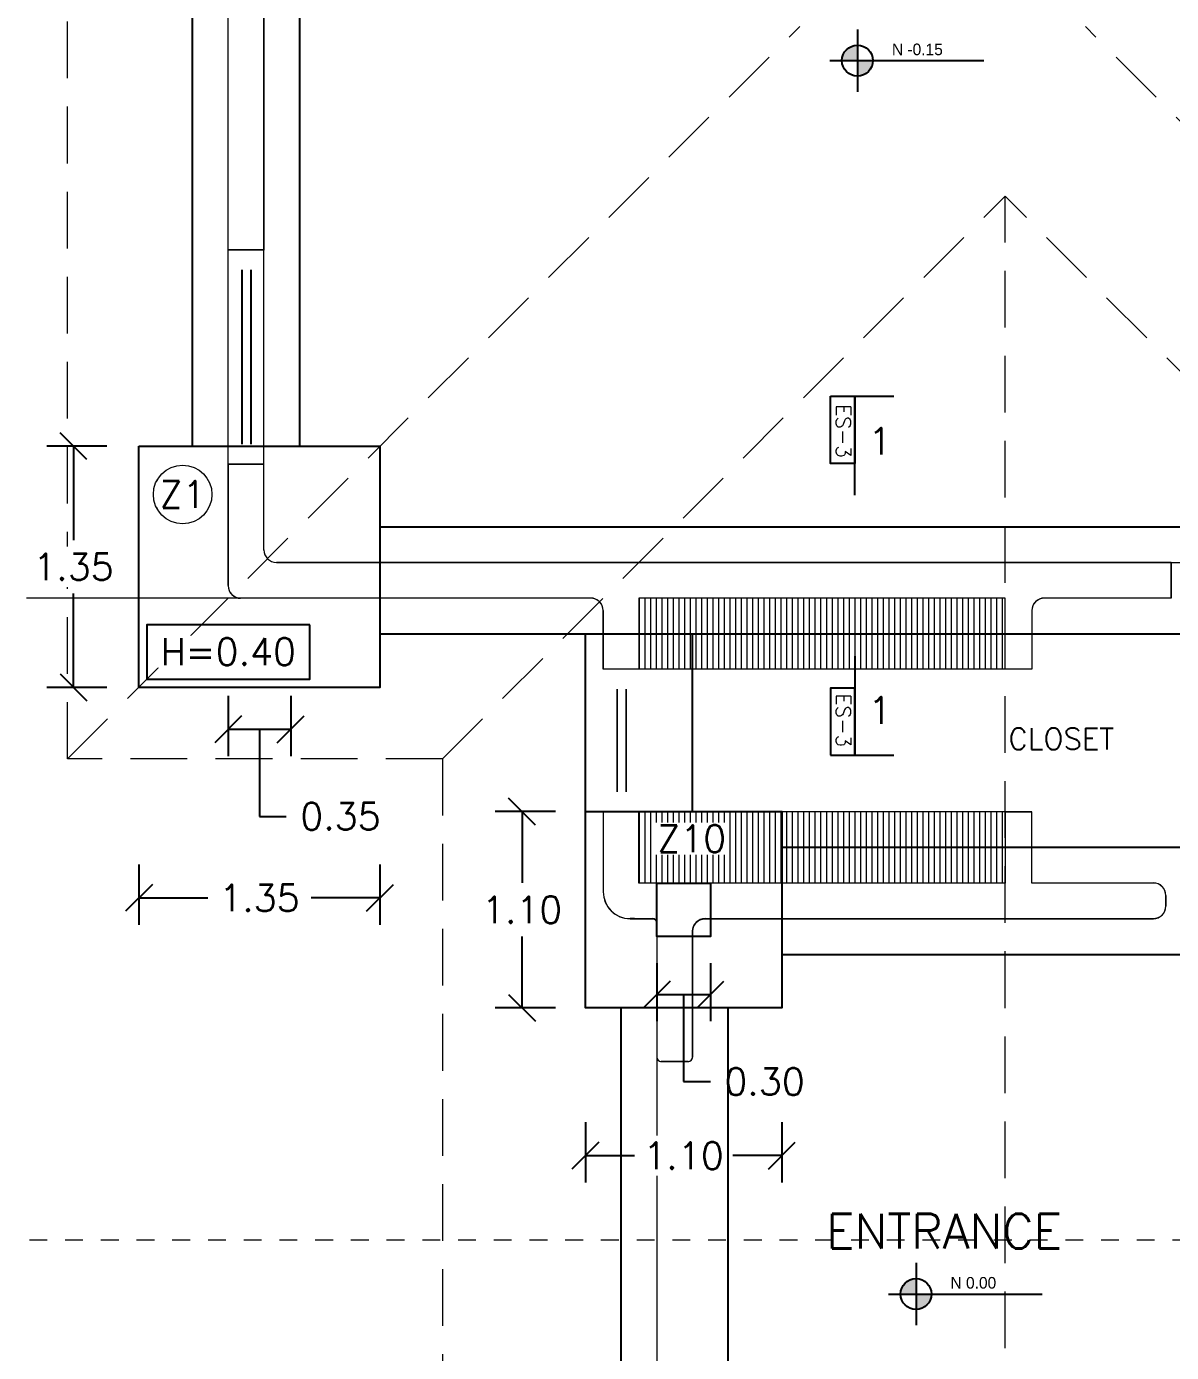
# Model space of a CAD drawing. Header units: metres. Extents: x -25 to 234, y -25 to 53.
# Drawn here: x 84.4 to 90.81, y 37.82 to 45.25 of the extents above; entities that cross this region are included whole.
import ezdxf

# ---------------------------------------------------------------- set-up
doc = ezdxf.new("R2010")
doc.units = ezdxf.units.M
doc.header["$LTSCALE"] = 0.1
doc.header["$MEASUREMENT"] = 0
doc.header["$PDMODE"] = 66
for name, pattern in [('CONTINU', [0]), ('CONTINUA', [0]), ('DASHDOT', [1, 0.5, -0.25, 0, -0.25]), ('HIDDEN2', [4.7625, 3.175, -1.5875])]:
    doc.linetypes.add(name, pattern=pattern)
for name, color, linetype, lineweight in [('0-S-GRID-IDEN', 1, 'Continuous', 9), ('A-SECT-IDEN', 251, 'CONTINU', 9), ('A-WALL', 7, 'Continuous', 5), ('closets', 253, 'Continuous', 0), ('piscina', 131, 'Continuous', 0), ('piso', 253, 'Continuous', 0)]:
    doc.layers.add(name, color=color, linetype=linetype, lineweight=lineweight)
for name, color, linetype in [('001-DIMTEXTO', 4, 'Continuous'), ('DIMENSIONES', 7, 'Continuous'), ('DIMTEXTO', 4, 'Continuous'), ('HATCH', 8, 'Continuous'), ('TEXTOS', 4, 'Continuous'), ('ZAPATAS', 6, 'Continuous')]:
    doc.layers.add(name, color=color, linetype=linetype)
doc.layers.add('Techos 1', color=7, linetype='HIDDEN2', lineweight=9, true_color=0x42391a)
doc.styles.add('ESC100-2mm', font='arial.ttf', dxfattribs={"height": 0.15})
doc.styles.add('SMPLEX', font='simplex.shx')
doc.styles.get("Standard").update_dxf_attribs({"font": 'arial.ttf'})
doc.dimstyles.new('DIM-75', dxfattribs={"dimscale": 0.75, "dimtxt": 0.2, "dimasz": 0.2, "dimexe": 0.2, "dimexo": 0.2, "dimgap": 0.1, "dimtad": 0, "dimtih": 1, "dimtoh": 1, "dimzin": 0, "dimdsep": 46, "dimtxsty": 'SMPLEX', "dimblk1": 'OBLIQUE', "dimblk2": 'OBLIQUE', "dimsah": 1, "dimcen": 0.2, "dimclrd": 4, "dimclre": 4, "dimclrt": 4, "dimadec": 0, "dimazin": 0, "dimtfac": 1, "dimtmove": 1, "dimatfit": 3, "dimldrblk": 'OPEN30', "dimfxl": 0.25, "dimfxlon": 1, "dimtfill": 1, "dimtolj": 1, "dimtzin": 0, "dimarcsym": 0})

# ---------------------------------------------------------------- blocks, each defined once
blk = doc.blocks.new('PL MUEBLES 1N NASAS 09')
at = {"layer": 'closets', "transparency": 33554687}
h = blk.add_hatch(dxfattribs=at)
h.set_pattern_fill('LINE', color=4, scale=0.01, angle=90)
h.set_pattern_definition([(90, (-65.77313, 232.010073), (-0.03175, 2e-18), [])])
h.paths.add_polyline_path([(42.13, 46.5481), (44.18, 46.5481), (44.18, 46.1508), (42.13, 46.1508)])
h = blk.add_hatch(dxfattribs=at)
h.set_pattern_fill('LINE', color=4, scale=0.01, angle=90)
h.set_pattern_definition([(90, (-65.77313, 230.812803), (-0.03175, 2e-18), [])])
h.paths.add_polyline_path([(42.13, 45.3508), (44.18, 45.3508), (44.18, 44.9535), (42.13, 44.9535)])
at = {"layer": 'TEXTOS', "transparency": 33554534}
h = blk.add_hatch(color=4, dxfattribs=at)
h.dxf.hatch_style = 1
h.paths.add_polyline_path([(43.3537, 49.6437, 0.414214), (43.2671, 49.5571), (43.3537, 49.5571)])
h.paths.add_polyline_path([(43.4402, 49.5571), (43.3537, 49.5571), (43.3537, 49.4706, 0.414214)])
h = blk.add_hatch(color=4, dxfattribs=at)
h.dxf.hatch_style = 1
h.paths.add_polyline_path([(43.6816, 42.738, 0.414214), (43.5951, 42.6514), (43.6816, 42.6514)])
h.paths.add_polyline_path([(43.7682, 42.6514), (43.6816, 42.6514), (43.6816, 42.5649, 0.414214)])
at = {"layer": 'A-WALL', "color": 4}
for p, q in [((39.8305, 46.6181), (39.8305, 52.1974)), ((40.0305, 46.8181), (40.0305, 52.1974)), ((40.0305, 48.4974), (39.8305, 48.4974)), ((40.0305, 47.2974), (39.8305, 47.2974)), ((45.1105, 46.7481), (40.1005, 46.7481)), ((45.1105, 46.5481), (45.1105, 46.7481)), ((41.8605, 46.5481), (39.9005, 46.5481)), ((42.1305, 46.5481), (42.1305, 46.1508)), ((44.1805, 46.1508), (44.1805, 46.5481)), ((41.9305, 46.4781), (41.9305, 46.1508)), ((42.1305, 46.1508), (41.9305, 46.1508)), ((44.3305, 46.1508), (44.1805, 46.1508)), ((41.9305, 45.3508), (41.9305, 44.9035)), ((42.1305, 45.3508), (41.9305, 45.3508)), ((42.1305, 45.3508), (42.1305, 44.9535)), ((44.3305, 45.3508), (44.1805, 45.3508)), ((44.1805, 45.3508), (44.1805, 44.9529)), ((44.3305, 44.9529), (44.3305, 45.3508)), ((42.1305, 44.9535), (44.1805, 44.9535)), ((44.3305, 44.9535), (45.0105, 44.9535)), ((45.0805, 44.8835), (45.0805, 44.8235)), ((42.0805, 44.7535), (42.2055, 44.7535)), ((42.2305, 44.7292), (42.2305, 43.9785)), ((42.5005, 44.7535), (45.0105, 44.7535)), ((42.4305, 44.6835), (42.4305, 43.9785)), ((42.2555, 43.9535), (42.4055, 43.9535))]:
    blk.add_line(p, q, dxfattribs=at)
at = {"layer": 'A-WALL', "color": 4, "transparency": 33554684}
for p, q in [((42.1057, 44.7535), (42.0807, 44.7535)), ((42.4055, 43.9535), (42.2555, 43.9535))]:
    blk.add_line(p, q, dxfattribs=at)
at = {"layer": 'A-WALL', "color": 4}
blk.add_lwpolyline([(44.1805, 46.5481), (42.1305, 46.5481)], dxfattribs=at)
blk.add_lwpolyline([(45.1105, 46.5481), (44.4005, 46.5481, 0.414214), (44.3305, 46.4781), (44.3305, 46.1508)], format="xyb", dxfattribs=at)
for centre, radius, start, end in [((40.1005, 46.8181), 0.07, 180, 270), ((39.9005, 46.6181), 0.07, 180, 270), ((41.8605, 46.4781), 0.07, 0, 90), ((45.0105, 44.8835), 0.07, 0, 90), ((42.0805, 44.9035), 0.15, 180, 270), ((45.0105, 44.8235), 0.07, 270, 0), ((42.5005, 44.6835), 0.07, 90, 180)]:
    blk.add_arc(centre, radius, start, end, dxfattribs=at)
at = {"layer": 'A-WALL', "color": 4, "transparency": 33554684}
for centre, start, end in [((42.2055, 44.7285), 0, 90), ((42.2555, 43.9785), 180, 270), ((42.4055, 43.9785), 270, 0)]:
    blk.add_arc(centre, 0.025, start, end, dxfattribs=at)
at = {"layer": 'closets', "color": 4, "transparency": 33554687}
for p, q in [((44.18, 46.1508), (42.13, 46.1508)), ((44.18, 45.3508), (42.13, 45.3508))]:
    blk.add_line(p, q, dxfattribs=at)
at = {"layer": 'piscina', "color": 4, "const_width": 0.01}
for points in [[(39.9079, 48.3861), (39.9079, 47.4087)], [(39.9585, 48.3861), (39.9585, 47.4087)], [(42.0079, 46.0395), (42.0079, 45.4621)], [(42.0585, 46.0395), (42.0585, 45.4621)]]:
    blk.add_lwpolyline(points, dxfattribs=at)
at = {"layer": 'piso', "color": 4}
for p, q in [((45.11, 46.7481), (46.05, 46.7481)), ((39.9005, 46.5481), (38.7015, 46.5481)), ((42.2305, 43.9785), (42.2305, 41.9285))]:
    blk.add_line(p, q, dxfattribs=at)
at = {"layer": 'Techos 1', "color": 4}
for p, q in [((38.9305, 45.6481), (38.9305, 53.8481)), ((38.9305, 45.6481), (43.0305, 49.7481)), ((48.7305, 45.6481), (44.6305, 49.7481)), ((41.0305, 45.6481), (44.1805, 48.7981)), ((44.1805, 37.109), (44.1805, 48.7981)), ((47.3305, 45.6481), (44.1805, 48.7981)), ((41.0305, 45.6481), (38.9305, 45.6481)), ((41.0305, 45.6481), (41.0305, 40.259))]:
    blk.add_line(p, q, dxfattribs=at)
at = {"layer": 'TEXTOS', "color": 4}
for p, q in [((43.3537, 49.7311), (43.3537, 49.3832)), ((43.1999, 49.5571), (44.0608, 49.5571)), ((43.6816, 42.8254), (43.6816, 42.4775)), ((43.5278, 42.6514), (44.3887, 42.6514))]:
    blk.add_line(p, q, dxfattribs=at)
for centre in [(43.3537, 49.5571), (43.6816, 42.6514)]:
    blk.add_circle(centre, 0.0865, dxfattribs=at)
at = {"layer": 'TEXTOS', "color": 4, "char_height": 0.065, "attachment_point": 1, "style": 'ESC100-2mm'}
for s, insert in [('{\\Ftxt|c0;N -0.15}', (43.5467, 49.6525)), ('{\\Ftxt|c0;N 0.00}', (43.8746, 42.7468))]:
    blk.add_mtext_dynamic_manual_height_columns(s, width=2.216942, gutter_width=0.5, heights=[0], dxfattribs=dict(at, insert=insert))
at = {"layer": 'TEXTOS', "color": 4, "width": 3.404877}
for s, insert, char_height, attachment_point in [('{\\Fromans|c0;\\H0.8x;CLOSET\\H1.25x; }', (44.7905, 45.7005), 0.15, 9), ('{\\Fromans|c0; ENTRANCE}', (43.0452, 42.9057), 0.195, 7)]:
    blk.add_mtext(s, dxfattribs=dict(at, insert=insert, char_height=char_height, attachment_point=attachment_point))
blk = doc.blocks.new('A$C2bbc346b')
at = {"layer": 'A-WALL', "color": 7, "true_color": 0xffffff, "transparency": 33554684}
blk.add_line((2.2752, -8.1945), (2.2502, -8.1945), dxfattribs=at)
at = {"layer": 'A-WALL', "color": 7, "true_color": 0xffffff}
blk.add_line((2.425, -8.9945), (2.575, -8.9945), dxfattribs=at)
blk.add_lwpolyline([(0, -1.9507), (0.2, -1.9507), (0.2, -4.4507), (0, -4.4507)], close=True, dxfattribs=at)
for points in [[(0.2, -6.13), (0.2, -5.6507), (0, -5.6507), (0, -6.33, 0.414214), (0.07, -6.4)], [(0.27, -6.2), (5.28, -6.2), (5.28, -6.4), (4.57, -6.4, 0.414214), (4.5, -6.47), (4.5, -6.7973), (4.35, -6.7973), (4.35, -6.4), (2.3, -6.4), (2.3, -6.7973), (2.1, -6.7973), (2.1, -6.47, 0.414214), (2.03, -6.4), (0.07, -6.4)], [(4.35, -7.9945), (2.3, -7.9945), (2.3, -7.5973), (2.1, -7.5973), (2.1, -8.0445, 0.414214), (2.25, -8.1945), (2.375, -8.1945, -0.414214), (2.4, -8.2195)]]:
    blk.add_lwpolyline(points, format="xyb", dxfattribs=at)
blk.add_lwpolyline([(4.5, -7.9952), (4.5, -7.5973), (4.35, -7.5973), (4.35, -7.9952)], dxfattribs=at)
at = {"layer": 'A-WALL', "color": 7, "true_color": 0xffffff, "transparency": 33554684}
blk.add_lwpolyline([(2.4, -8.2189), (2.4, -8.9695, 0.414214), (2.425, -8.9945), (2.575, -8.9945, 0.414214), (2.6, -8.9695), (2.6, -8.2645, -0.414214), (2.67, -8.1945), (5.18, -8.1945, 0.414214), (5.25, -8.1245), (5.25, -8.0645, 0.414214), (5.18, -7.9945), (4.5, -7.9945)], format="xyb", dxfattribs=at)
blk = doc.blocks.new('_Oblique')
at = {"color": 0, "linetype": 'ByBlock', "lineweight": -2}
blk.add_line((-0.5, -0.5), (0.5, 0.5), dxfattribs=at)
blk = doc.blocks.new('*D1002')
at = {"layer": 'Defpoints', "color": 0, "linetype": 'CONTINUA', "transparency": 16777216}
for p in [(92.9491, -8.4059), (93.2991, -8.4059), (93.2991, -9.1405)]:
    blk.add_point(p, dxfattribs=at)
at = {"layer": 'DIMENSIONES', "color": 4, "linetype": 'CONTINUA', "lineweight": -2, "transparency": 16777216}
for p, q in [((92.9491, -8.953), (92.9491, -9.2905)), ((93.2991, -8.953), (93.2991, -9.2905)), ((92.9491, -9.1405), (93.2991, -9.1405)), ((93.1241, -9.1405), (93.1241, -9.628)), ((93.1241, -9.628), (93.2741, -9.628))]:
    blk.add_line(p, q, dxfattribs=at)
at = {"layer": 'DIMENSIONES', "color": 4, "linetype": 'CONTINUA', "lineweight": -2, "transparency": 16777216, "xscale": 0.15, "yscale": 0.15, "zscale": 0.15, "rotation": 180}
blk.add_blockref('_Oblique', (92.9491, -9.1405), dxfattribs=at)
at = {"layer": 'DIMENSIONES', "color": 4, "linetype": 'CONTINUA', "lineweight": -2, "transparency": 16777216, "xscale": 0.15, "yscale": 0.15, "zscale": 0.15}
blk.add_blockref('_Oblique', (93.2991, -9.1405), dxfattribs=at)
at = {"layer": 'DIMENSIONES', "color": 4, "linetype": 'CONTINUA', "transparency": 16777216, "insert": (93.5777, -9.628), "char_height": 0.15, "attachment_point": 5, "style": 'SMPLEX', "bg_fill": 3, "box_fill_scale": 1.25, "bg_fill_color": 256, "bg_fill_true_color": 13158600, "bg_fill_transparency": 0}
blk.add_mtext('\\A1;0.35', dxfattribs=at)
blk = doc.blocks.new('_Open30')
at = {"layer": 'DIMTEXTO', "color": 0, "lineweight": -2}
for p, q in [((-1, 0.268), (0, 0)), ((0, 0), (-1, -0.268)), ((0, 0), (-1, 0))]:
    blk.add_line(p, q, dxfattribs=at)
blk = doc.blocks.new('*D1000')
at = {"layer": 'Defpoints', "color": 0, "linetype": 'CONTINUA', "transparency": 16777216}
for p in [(95.3491, -10.3004), (95.6491, -10.3004), (95.6491, -10.6255)]:
    blk.add_point(p, dxfattribs=at)
at = {"layer": 'DIMENSIONES', "color": 4, "linetype": 'CONTINUA', "lineweight": -2, "transparency": 16777216}
for p, q in [((95.3491, -10.4504), (95.3491, -10.7755)), ((95.6491, -10.4504), (95.6491, -10.7755)), ((95.3491, -10.6255), (95.6491, -10.6255)), ((95.4991, -10.6255), (95.4991, -11.113)), ((95.4991, -11.113), (95.6491, -11.113))]:
    blk.add_line(p, q, dxfattribs=at)
at = {"layer": 'DIMENSIONES', "color": 4, "linetype": 'CONTINUA', "lineweight": -2, "transparency": 16777216, "xscale": 0.15, "yscale": 0.15, "zscale": 0.15, "rotation": 180}
blk.add_blockref('_Oblique', (95.3491, -10.6255), dxfattribs=at)
at = {"layer": 'DIMENSIONES', "color": 4, "linetype": 'CONTINUA', "lineweight": -2, "transparency": 16777216, "xscale": 0.15, "yscale": 0.15, "zscale": 0.15}
blk.add_blockref('_Oblique', (95.6491, -10.6255), dxfattribs=at)
at = {"layer": 'DIMENSIONES', "color": 4, "linetype": 'CONTINUA', "transparency": 16777216, "insert": (95.9527, -11.113), "char_height": 0.15, "attachment_point": 5, "style": 'SMPLEX', "bg_fill": 3, "box_fill_scale": 1.25, "bg_fill_color": 256, "bg_fill_true_color": 13158600, "bg_fill_transparency": 0}
blk.add_mtext('\\A1;0.30', dxfattribs=at)
blk = doc.blocks.new('*D955')
at = {"layer": 'Defpoints', "color": 0, "linetype": 'CONTINUA', "transparency": 16777216}
for p in [(92.0832, -7.5559), (92.4497, -7.5559), (92.4497, -8.9059)]:
    blk.add_point(p, dxfattribs=at)
at = {"layer": 'DIMENSIONES', "color": 4, "linetype": 'CONTINUA', "lineweight": -2, "transparency": 16777216}
for p, q in [((92.2707, -7.5559), (91.9332, -7.5559)), ((92.0832, -7.5559), (92.0832, -8.0809)), ((92.0832, -8.9059), (92.0832, -8.3809)), ((92.2707, -8.9059), (91.9332, -8.9059))]:
    blk.add_line(p, q, dxfattribs=at)
at = {"layer": 'DIMENSIONES', "color": 4, "linetype": 'CONTINUA', "lineweight": -2, "transparency": 16777216, "xscale": 0.15, "yscale": 0.15, "zscale": 0.15}
for p, rotation in [((92.0832, -7.5559), 90), ((92.0832, -8.9059), 270)]:
    blk.add_blockref('_Oblique', p, dxfattribs=dict(at, rotation=rotation))
at = {"layer": 'DIMENSIONES', "color": 4, "linetype": 'CONTINUA', "transparency": 16777216, "insert": (92.0832, -8.2309), "char_height": 0.15, "attachment_point": 5, "style": 'SMPLEX', "bg_fill": 3, "box_fill_scale": 1.25, "bg_fill_color": 256, "bg_fill_true_color": 13158600, "bg_fill_transparency": 0}
blk.add_mtext('\\A1;1.35', dxfattribs=at)
blk = doc.blocks.new('*D956')
at = {"layer": 'Defpoints', "color": 0, "linetype": 'CONTINUA', "transparency": 16777216}
for p in [(92.4497, -8.9059), (93.7991, -8.9059), (93.7991, -10.0846)]:
    blk.add_point(p, dxfattribs=at)
at = {"layer": 'DIMENSIONES', "color": 4, "linetype": 'CONTINUA', "lineweight": -2, "transparency": 16777216}
for p, q in [((92.4497, -9.8971), (92.4497, -10.2346)), ((93.7991, -9.8971), (93.7991, -10.2346)), ((92.4497, -10.0846), (92.8351, -10.0846)), ((93.7991, -10.0846), (93.4137, -10.0846))]:
    blk.add_line(p, q, dxfattribs=at)
at = {"layer": 'DIMENSIONES', "color": 4, "linetype": 'CONTINUA', "lineweight": -2, "transparency": 16777216, "xscale": 0.15, "yscale": 0.15, "zscale": 0.15, "rotation": 180}
blk.add_blockref('_Oblique', (92.4497, -10.0846), dxfattribs=at)
at = {"layer": 'DIMENSIONES', "color": 4, "linetype": 'CONTINUA', "lineweight": -2, "transparency": 16777216, "xscale": 0.15, "yscale": 0.15, "zscale": 0.15}
blk.add_blockref('_Oblique', (93.7991, -10.0846), dxfattribs=at)
at = {"layer": 'DIMENSIONES', "color": 4, "linetype": 'CONTINUA', "transparency": 16777216, "insert": (93.1244, -10.0846), "char_height": 0.15, "attachment_point": 5, "style": 'SMPLEX', "bg_fill": 3, "box_fill_scale": 1.25, "bg_fill_color": 256, "bg_fill_true_color": 13158600, "bg_fill_transparency": 0}
blk.add_mtext('\\A1;1.35', dxfattribs=at)
blk = doc.blocks.new('*D968')
at = {"layer": 'Defpoints', "color": 0, "linetype": 'CONTINUA', "transparency": 16777216}
for p in [(94.9491, -10.7004), (96.0491, -10.7004), (96.0491, -11.5277)]:
    blk.add_point(p, dxfattribs=at)
at = {"layer": 'DIMENSIONES', "color": 4, "linetype": 'CONTINUA', "lineweight": -2, "transparency": 16777216}
for p, q in [((94.9491, -11.3402), (94.9491, -11.6777)), ((96.0491, -11.3402), (96.0491, -11.6777)), ((94.9491, -11.5277), (95.2241, -11.5277)), ((96.0491, -11.5277), (95.7741, -11.5277))]:
    blk.add_line(p, q, dxfattribs=at)
at = {"layer": 'DIMENSIONES', "color": 4, "linetype": 'CONTINUA', "lineweight": -2, "transparency": 16777216, "xscale": 0.15, "yscale": 0.15, "zscale": 0.15, "rotation": 180}
blk.add_blockref('_Oblique', (94.9491, -11.5277), dxfattribs=at)
at = {"layer": 'DIMENSIONES', "color": 4, "linetype": 'CONTINUA', "lineweight": -2, "transparency": 16777216, "xscale": 0.15, "yscale": 0.15, "zscale": 0.15}
blk.add_blockref('_Oblique', (96.0491, -11.5277), dxfattribs=at)
at = {"layer": 'DIMENSIONES', "color": 4, "linetype": 'CONTINUA', "transparency": 16777216, "insert": (95.4991, -11.5277), "char_height": 0.15, "attachment_point": 5, "style": 'SMPLEX', "bg_fill": 3, "box_fill_scale": 1.25, "bg_fill_color": 256, "bg_fill_true_color": 13158600, "bg_fill_transparency": 0}
blk.add_mtext('\\A1;1.10', dxfattribs=at)
blk = doc.blocks.new('*D969')
at = {"layer": 'Defpoints', "color": 0, "linetype": 'CONTINUA', "transparency": 16777216}
for p in [(94.5946, -9.6015), (94.9491, -9.6015), (94.9491, -10.7004)]:
    blk.add_point(p, dxfattribs=at)
at = {"layer": 'DIMENSIONES', "color": 4, "linetype": 'CONTINUA', "lineweight": -2, "transparency": 16777216}
for p, q in [((94.7821, -9.6015), (94.4446, -9.6015)), ((94.5946, -9.6015), (94.5946, -10.0009)), ((94.5946, -10.7004), (94.5946, -10.3009)), ((94.7821, -10.7004), (94.4446, -10.7004))]:
    blk.add_line(p, q, dxfattribs=at)
at = {"layer": 'DIMENSIONES', "color": 4, "linetype": 'CONTINUA', "lineweight": -2, "transparency": 16777216, "xscale": 0.15, "yscale": 0.15, "zscale": 0.15}
for p, rotation in [((94.5946, -9.6015), 90), ((94.5946, -10.7004), 270)]:
    blk.add_blockref('_Oblique', p, dxfattribs=dict(at, rotation=rotation))
at = {"layer": 'DIMENSIONES', "color": 4, "linetype": 'CONTINUA', "transparency": 16777216, "insert": (94.5946, -10.1509), "char_height": 0.15, "attachment_point": 5, "style": 'SMPLEX', "bg_fill": 3, "box_fill_scale": 1.25, "bg_fill_color": 256, "bg_fill_true_color": 13158600, "bg_fill_transparency": 0}
blk.add_mtext('\\A1;1.10', dxfattribs=at)
blk = doc.blocks.new('A$C49d8b0bc')
at = {"layer": 'TEXTOS', "color": 6, "linetype": 'Continuous', "ltscale": 0.01}
for p, q in [((6.857, 16.6668), (7.2105, 16.6668)), ((6.857, 14.6562), (7.2105, 14.6562))]:
    blk.add_line(p, q, dxfattribs=at)
at = {"layer": 'TEXTOS', "color": 5, "linetype": 'Continuous', "ltscale": 0.01}
for p, q in [((6.9931, 16.1125), (6.9931, 16.6668)), ((6.9931, 15.2104), (6.9931, 14.6562))]:
    blk.add_line(p, q, dxfattribs=at)
at = {"layer": 'TEXTOS', "color": 8, "linetype": 'Continuous', "ltscale": 0.01}
for points in [[(6.857, 16.6668), (6.9931, 16.6668), (6.9931, 16.2907), (6.857, 16.2907)], [(6.857, 14.6562), (6.9931, 14.6562), (6.9931, 15.0322), (6.857, 15.0322)]]:
    blk.add_lwpolyline(points, close=True, dxfattribs=at)
at = {"layer": 'ZAPATAS', "lineweight": 25}
for p, q in [((3.284, 16.3865), (3.284, 21.0865)), ((3.884, 21.0865), (3.884, 16.3865)), ((4.334, 15.9354), (11.084, 15.9354)), ((6.084, 14.3409), (6.084, 15.3354)), ((6.584, 14.1409), (9.3919, 14.1409))]:
    blk.add_line(p, q, dxfattribs=at)
at = {"layer": 'HATCH', "ltscale": 0.2}
blk.add_blockref('A$C2bbc346b', (3.484, 21.9354), dxfattribs=at)
at = {"layer": 'TEXTOS', "color": 4, "ltscale": 0.5, "char_height": 0.0825, "attachment_point": 5, "rotation": 270, "style": 'SMPLEX'}
for insert in [(6.9286, 16.4712), (6.9286, 14.8517)]:
    blk.add_mtext('ES-3', dxfattribs=dict(at, insert=insert))
at = {"layer": 'DIMTEXTO', "color": 4, "lineweight": -3, "char_height": 0.15, "attachment_point": 5, "style": 'SMPLEX', "bg_fill": 3, "box_fill_scale": 1.1, "bg_fill_color": 256, "bg_fill_true_color": 13158600, "bg_fill_transparency": 0}
for insert in [(7.133, 16.4149), (7.133, 14.9081)]:
    blk.add_mtext('1', dxfattribs=dict(at, insert=insert))
at = {"layer": 'DIMENSIONES', "linetype": 'CONTINUA'}
for base, p1, p2, picture, middle in [((3.834, 14.8019), (3.484, 15.5365), (3.834, 15.5365), '*D1002', (3.884, 14.3144)), ((6.184, 13.3169), (5.884, 13.6419), (6.184, 13.6419), '*D1000', (6.259, 12.8294))]:
    dim = blk.add_linear_dim(base=base, p1=p1, p2=p2, dimstyle='DIM-75', dxfattribs=at)
    dim.commit()
    dim.dimension.update_dxf_attribs({"geometry": picture, "text_midpoint": middle, "insert": (-89.4651, 23.9423)})
at = {"layer": '001-DIMTEXTO', "linetype": 'CONTINUA'}
blk.add_lwpolyline([(5.884, 13.9409), (6.184, 13.9409), (6.184, 13.6419), (5.884, 13.6419)], close=True, dxfattribs=at)
at = {"layer": 'DIMTEXTO', "color": 4}
blk.add_lwpolyline([(3.9411, 15.3871), (3.0287, 15.3871), (3.0287, 15.0816), (3.9411, 15.0816)], close=True, dxfattribs=at)
at = {"layer": 'ZAPATAS', "lineweight": 25}
for p, q in [((4.334, 15.3354), (11.2431, 15.3354)), ((6.584, 13.5409), (9.3919, 13.5409))]:
    blk.add_line(p, q, dxfattribs=at)
for points in [[(2.9847, 16.3865), (4.334, 16.3865), (4.334, 15.0365), (2.9847, 15.0365)], [(5.484, 14.3409), (6.584, 14.3409), (6.584, 13.2419), (5.484, 13.2419)]]:
    blk.add_lwpolyline(points, close=True, dxfattribs=at)
at = {"layer": 'DIMTEXTO', "color": 4, "char_height": 0.15, "attachment_point": 5, "rotation": 0, "style": 'SMPLEX', "bg_fill": 3, "box_fill_scale": 1.1, "bg_fill_color": 256, "bg_fill_true_color": 13158600, "bg_fill_transparency": 0}
for s, insert in [('\\A1;Z1', (3.2292, 16.1169)), ('\\A1;H=0.40', (3.4843, 15.2361)), ('\\A1;Z10', (6.0795, 14.1895))]:
    blk.add_mtext(s, dxfattribs=dict(at, insert=insert))
at = {"layer": 'DIMENSIONES', "linetype": 'CONTINUA'}
dim = blk.add_linear_dim(base=(2.6181, 16.3865), p1=(2.9847, 15.0365), p2=(2.9847, 16.3865), angle=90, dimstyle='DIM-75', dxfattribs=at)
dim.commit()
dim.dimension.update_dxf_attribs({"geometry": '*D955', "text_midpoint": (2.6181, 15.7115), "insert": (-89.4651, 23.9423)})
dim = blk.add_linear_dim(base=(6.584, 12.4146), p1=(5.484, 13.2419), p2=(6.584, 13.2419), dimstyle='DIM-75', dxfattribs=at)
dim.commit()
dim.dimension.update_dxf_attribs({"geometry": '*D968', "text_midpoint": (6.034, 12.4146), "insert": (-89.4651, 23.9423)})
at = {"layer": '0-S-GRID-IDEN'}
blk.add_circle((3.2292, 16.1169), 0.164, dxfattribs=at)
at = {"layer": 'ZAPATAS', "lineweight": 25}
for p, q in [((5.684, 10.6409), (5.684, 13.2419)), ((6.284, 10.6409), (6.284, 13.2419))]:
    blk.add_line(p, q, dxfattribs=at)
at = {"layer": 'DIMENSIONES', "linetype": 'CONTINUA'}
dim = blk.add_linear_dim(base=(4.334, 13.8578), p1=(2.9847, 15.0365), p2=(4.334, 15.0365), dimstyle='DIM-75', dxfattribs=at)
dim.commit()
dim.dimension.update_dxf_attribs({"geometry": '*D956', "text_midpoint": (3.6593, 13.8578), "insert": (-89.4651, 23.9423)})
dim = blk.add_linear_dim(base=(5.1295, 14.3409), p1=(5.484, 13.2419), p2=(5.484, 14.3409), angle=90, dimstyle='DIM-75', dxfattribs=at)
dim.commit()
dim.dimension.update_dxf_attribs({"geometry": '*D969', "text_midpoint": (5.1295, 13.7914), "insert": (-89.4651, 23.9423)})
at = {"layer": 'ZAPATAS', "lineweight": 25}
blk.add_line((5.484, 14.3409), (5.484, 15.3354), dxfattribs=at)

msp = doc.modelspace()

# ---------------------------------------------------------------- linework, layer by layer
at = {"layer": 'A-SECT-IDEN', "linetype": 'DASHDOT', "ltscale": 0.5}
msp.add_line((131.1174, 38.4511), (81.4613, 38.4511), dxfattribs=at)

# ---------------------------------------------------------------- block references
msp.add_blockref('PL MUEBLES 1N NASAS 09', (45.6997, -4.5024))

# ---------------------------------------------------------------- next in the draw order: block references
at = {"layer": '001-DIMTEXTO', "linetype": 'CONTINUA'}
msp.add_blockref('A$C49d8b0bc', (82.0462, 26.5092), dxfattribs=at)

doc.saveas('drawing.dxf')
